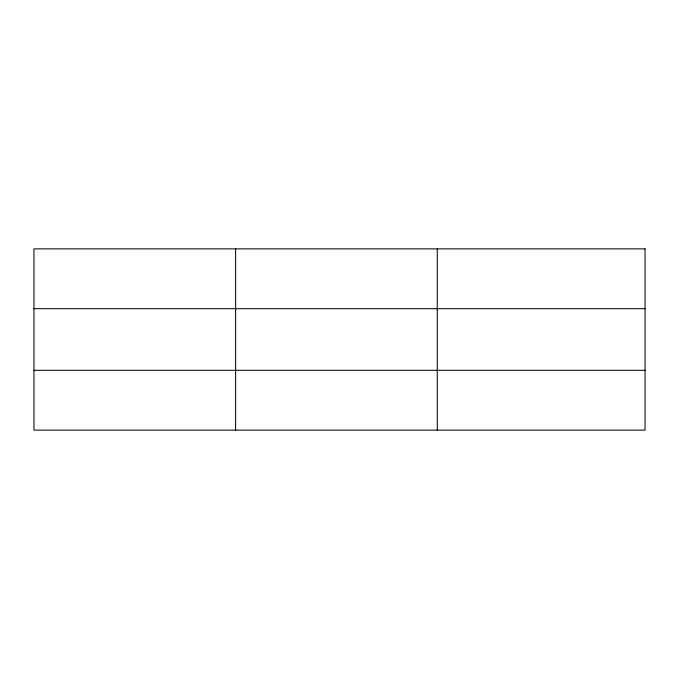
<?xml version="1.0" encoding="UTF-8"?>
<svg xmlns="http://www.w3.org/2000/svg" width="679" height="679" viewBox="0 0 679 679"><rect width="100%" height="100%" fill="white"/><g stroke="black" fill="none" stroke-linecap="round" stroke-linejoin="round"><path stroke-width="1.02" d="M235.613 430.121L235.613 248.879M437.276 430.121L437.276 248.879M33.95 308.69L645.05 308.69M33.95 370.31L645.05 370.31M645.05 248.879L645.05 430.121L33.95 430.121L33.95 248.879L645.05 248.879"/></g></svg>
